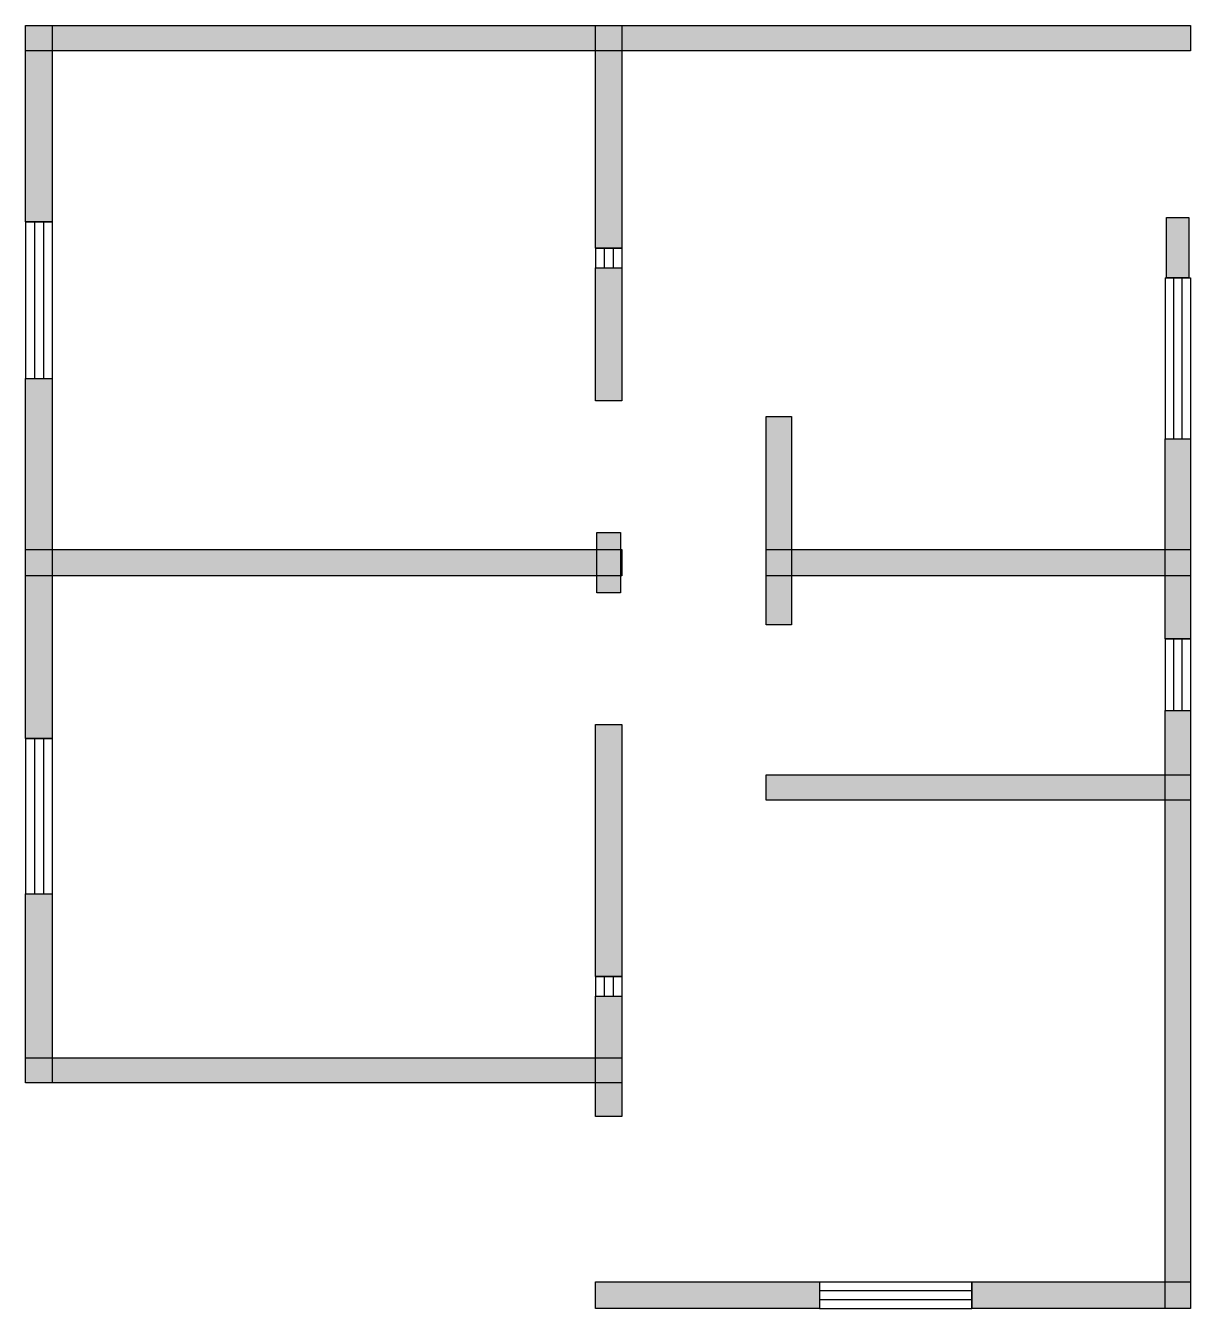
# Model space of a CAD drawing. Header units: centimetres. Extents: x 98 to 830, y 90 to 896.
import ezdxf

# ---------------------------------------------------------------- set-up
doc = ezdxf.new("R2010")
doc.units = ezdxf.units.CM
doc.layers.add('WALL', color=7, linetype='Continuous')
doc.layers.add('WINDOW', color=5, linetype='Continuous')

msp = doc.modelspace()

# ---------------------------------------------------------------- hatches: boundary and pattern name
at = {"layer": 'WALL'}
h = msp.add_hatch(color=256, dxfattribs=at)
h.dxf.hatch_style = 1
h.paths.add_polyline_path([(97.68, 895.84), (829.84, 895.84), (829.84, 880), (97.68, 880)])
h = msp.add_hatch(color=256, dxfattribs=at)
h.dxf.hatch_style = 1
h.paths.add_polyline_path([(97.68, 895.84), (114.4, 895.84), (114.4, 772.64), (97.68, 772.64)])
h = msp.add_hatch(color=256, dxfattribs=at)
h.dxf.hatch_style = 1
h.paths.add_polyline_path([(455.84, 895.84), (472.56, 895.84), (472.56, 755.92), (455.84, 755.92)])
h = msp.add_hatch(color=256, dxfattribs=at)
h.dxf.hatch_style = 1
h.paths.add_polyline_path([(814.88, 775.28), (828.96, 775.28), (828.96, 737.44), (814.88, 737.44)])
h = msp.add_hatch(color=256, dxfattribs=at)
h.dxf.hatch_style = 1
h.paths.add_polyline_path([(455.84, 743.6), (472.56, 743.6), (472.56, 660), (455.84, 660)])
h = msp.add_hatch(color=256, dxfattribs=at)
h.dxf.hatch_style = 1
h.paths.add_polyline_path([(97.68, 674.08), (114.4, 674.08), (114.4, 447.92), (97.68, 447.92)])
h = msp.add_hatch(color=256, dxfattribs=at)
h.dxf.hatch_style = 1
h.paths.add_polyline_path([(563.2, 650.32), (579.04, 650.32), (579.04, 519.2), (563.2, 519.2)])
h = msp.add_hatch(color=256, dxfattribs=at)
h.dxf.hatch_style = 1
h.paths.add_polyline_path([(814, 636.24), (829.84, 636.24), (829.84, 510.4), (814, 510.4)])
h = msp.add_hatch(color=256, dxfattribs=at)
h.dxf.hatch_style = 1
h.paths.add_polyline_path([(456.72, 577.28), (471.68, 577.28), (471.68, 539.44), (456.72, 539.44)])
h = msp.add_hatch(color=256, dxfattribs=at)
h.dxf.hatch_style = 1
h.paths.add_polyline_path([(97.68, 566.72), (472.56, 566.72), (472.56, 550), (97.68, 550)])
h = msp.add_hatch(color=256, dxfattribs=at)
h.dxf.hatch_style = 1
h.paths.add_polyline_path([(563.2, 566.72), (829.84, 566.72), (829.84, 550), (563.2, 550)])
h = msp.add_hatch(color=256, dxfattribs=at)
h.dxf.hatch_style = 1
h.paths.add_polyline_path([(814, 465.52), (829.84, 465.52), (829.84, 89.76), (814, 89.76)])
h = msp.add_hatch(color=256, dxfattribs=at)
h.dxf.hatch_style = 1
h.paths.add_polyline_path([(455.84, 456.72), (472.56, 456.72), (472.56, 298.32), (455.84, 298.32)])
h = msp.add_hatch(color=256, dxfattribs=at)
h.dxf.hatch_style = 1
h.paths.add_polyline_path([(563.2, 425.04), (829.84, 425.04), (829.84, 409.2), (563.2, 409.2)])
h = msp.add_hatch(color=256, dxfattribs=at)
h.dxf.hatch_style = 1
h.paths.add_polyline_path([(97.68, 350.24), (114.4, 350.24), (114.4, 231.44), (97.68, 231.44)])
h = msp.add_hatch(color=256, dxfattribs=at)
h.dxf.hatch_style = 1
h.paths.add_polyline_path([(455.84, 286), (472.56, 286), (472.56, 210.32), (455.84, 210.32)])
h = msp.add_hatch(color=256, dxfattribs=at)
h.dxf.hatch_style = 1
h.paths.add_polyline_path([(97.68, 247.28), (472.56, 247.28), (472.56, 231.44), (97.68, 231.44)])
h = msp.add_hatch(color=256, dxfattribs=at)
h.dxf.hatch_style = 1
h.paths.add_polyline_path([(455.84, 106.48), (596.64, 106.48), (596.64, 89.76), (455.84, 89.76)])
h = msp.add_hatch(color=256, dxfattribs=at)
h.dxf.hatch_style = 1
h.paths.add_polyline_path([(692.56, 106.48), (829.84, 106.48), (829.84, 89.76), (692.56, 89.76)])

# ---------------------------------------------------------------- linework, layer by layer
for points in [[(97.68, 895.84), (829.84, 895.84), (829.84, 880), (97.68, 880)], [(97.68, 895.84), (114.4, 895.84), (114.4, 772.64), (97.68, 772.64)], [(455.84, 895.84), (472.56, 895.84), (472.56, 755.92), (455.84, 755.92)], [(814.88, 775.28), (828.96, 775.28), (828.96, 737.44), (814.88, 737.44)], [(455.84, 743.6), (472.56, 743.6), (472.56, 660), (455.84, 660)], [(97.68, 674.08), (114.4, 674.08), (114.4, 447.92), (97.68, 447.92)], [(563.2, 650.32), (579.04, 650.32), (579.04, 519.2), (563.2, 519.2)], [(814, 636.24), (829.84, 636.24), (829.84, 510.4), (814, 510.4)], [(456.72, 577.28), (471.68, 577.28), (471.68, 539.44), (456.72, 539.44)], [(97.68, 566.72), (472.56, 566.72), (472.56, 550), (97.68, 550)], [(563.2, 566.72), (829.84, 566.72), (829.84, 550), (563.2, 550)], [(814, 465.52), (829.84, 465.52), (829.84, 89.76), (814, 89.76)], [(455.84, 456.72), (472.56, 456.72), (472.56, 298.32), (455.84, 298.32)], [(563.2, 425.04), (829.84, 425.04), (829.84, 409.2), (563.2, 409.2)], [(97.68, 350.24), (114.4, 350.24), (114.4, 231.44), (97.68, 231.44)], [(455.84, 286), (472.56, 286), (472.56, 210.32), (455.84, 210.32)], [(97.68, 247.28), (472.56, 247.28), (472.56, 231.44), (97.68, 231.44)], [(455.84, 106.48), (596.64, 106.48), (596.64, 89.76), (455.84, 89.76)], [(692.56, 106.48), (829.84, 106.48), (829.84, 89.76), (692.56, 89.76)]]:
    msp.add_lwpolyline(points, close=True, dxfattribs=at)
at = {"layer": 'WINDOW'}
for p, q in [((97.68, 772.64), (97.68, 674.08)), ((97.68, 772.64), (114.4, 772.64)), ((103.25, 772.64), (103.25, 674.08)), ((108.83, 772.64), (108.83, 674.08)), ((114.4, 772.64), (114.4, 674.08)), ((455.84, 755.92), (455.84, 743.6)), ((455.84, 755.92), (472.56, 755.92)), ((461.41, 755.92), (461.41, 743.6)), ((466.99, 755.92), (466.99, 743.6)), ((472.56, 755.92), (472.56, 743.6)), ((455.84, 743.6), (472.56, 743.6)), ((814, 737.44), (814, 636.24)), ((814, 737.44), (829.84, 737.44)), ((819.28, 737.44), (819.28, 636.24)), ((824.56, 737.44), (824.56, 636.24)), ((829.84, 737.44), (829.84, 636.24)), ((97.68, 674.08), (114.4, 674.08)), ((814, 636.24), (829.84, 636.24)), ((814, 510.4), (814, 465.52)), ((814, 510.4), (829.84, 510.4)), ((819.28, 510.4), (819.28, 465.52)), ((824.56, 510.4), (824.56, 465.52)), ((829.84, 510.4), (829.84, 465.52)), ((814, 465.52), (829.84, 465.52)), ((97.68, 447.92), (97.68, 350.24)), ((97.68, 447.92), (114.4, 447.92)), ((103.25, 447.92), (103.25, 350.24)), ((108.83, 447.92), (108.83, 350.24)), ((114.4, 447.92), (114.4, 350.24)), ((97.68, 350.24), (114.4, 350.24)), ((455.84, 298.32), (455.84, 286)), ((455.84, 298.32), (472.56, 298.32)), ((461.41, 298.32), (461.41, 286)), ((466.99, 298.32), (466.99, 286)), ((472.56, 298.32), (472.56, 286)), ((455.84, 286), (472.56, 286)), ((596.64, 106.48), (692.56, 106.48)), ((596.64, 106.48), (596.64, 89.76)), ((692.56, 106.48), (692.56, 89.76)), ((596.64, 100.91), (692.56, 100.91)), ((596.64, 95.33), (692.56, 95.33)), ((596.64, 89.76), (692.56, 89.76))]:
    msp.add_line(p, q, dxfattribs=at)

doc.saveas('drawing.dxf')
